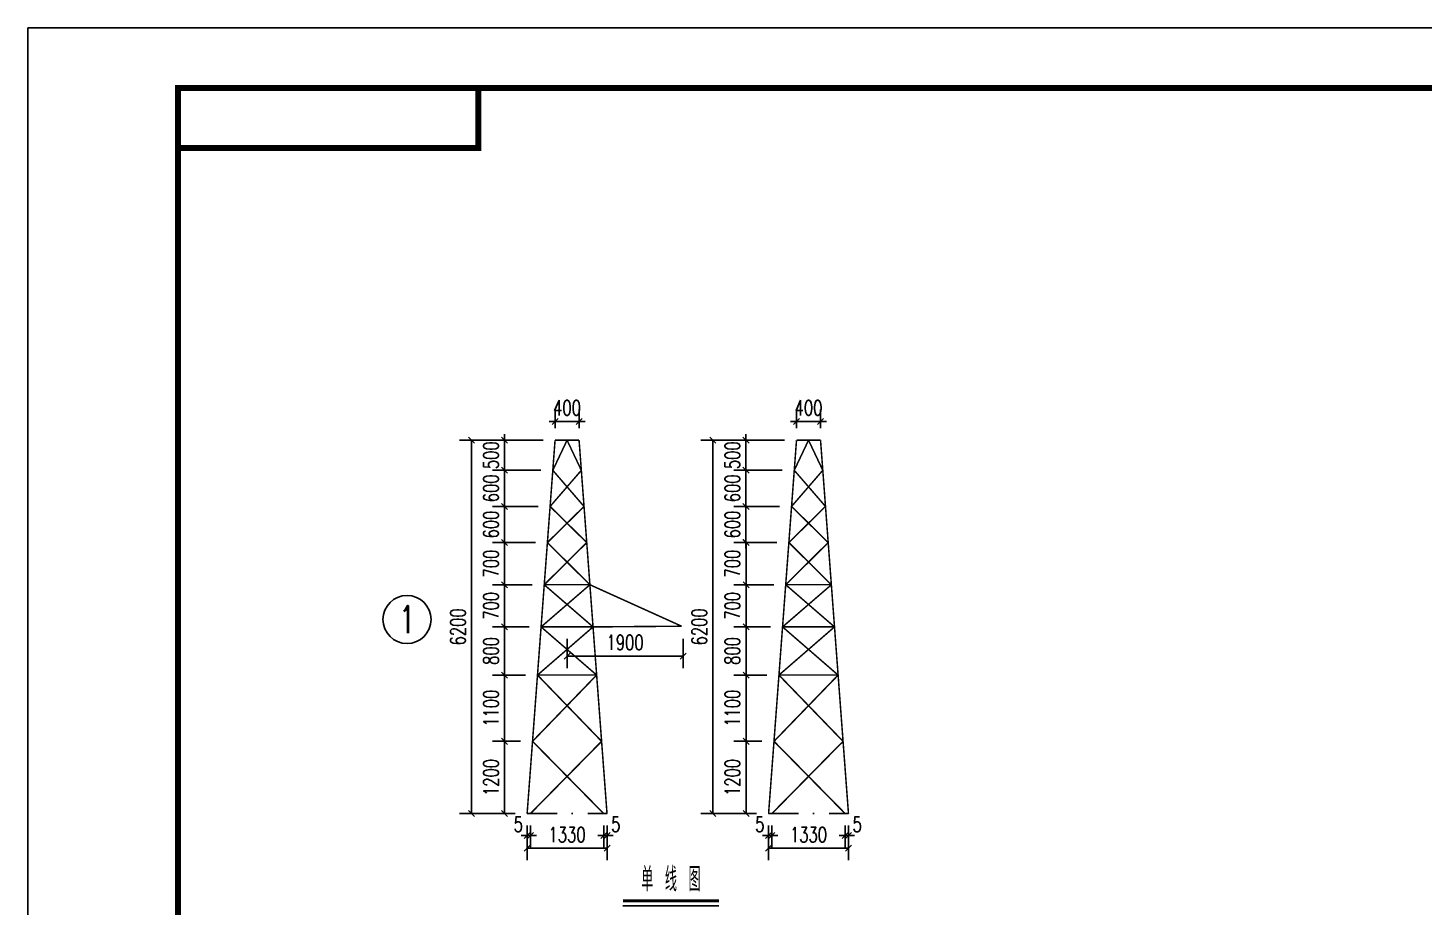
# Model space of a CAD drawing. Header units: millimetres. Extents: x 25940 to 26781, y -9515 to -8921.
# Drawn here: x 25939.7 to 26172.1, y -9067.6 to -8921.2 of the extents above; entities that cross this region are included whole.
import ezdxf
from ezdxf.enums import TextEntityAlignment as Align

# ---------------------------------------------------------------- set-up
doc = ezdxf.new("R2010")
doc.units = ezdxf.units.MM
doc.header["$LTSCALE"] = 10
doc.linetypes.add('DASHDOTX2', pattern=[2, 1, -0.5, 0, -0.5])
doc.layers.add('4', color=2, linetype='DASHDOTX2')
doc.styles.add('DXT', font='simplex.shx', dxfattribs={"width": 0.72, "bigfont": 'hztxt.shx'})
doc.styles.get("Standard").update_dxf_attribs({"font": 'SIMPLEX.shx', "width": 0.7, "bigfont": 'gbhzfs.shx'})
doc.dimstyles.new('BZ$0', dxfattribs={"dimtxt": 2.5, "dimasz": 1, "dimexe": 2, "dimexo": 2, "dimgap": 1, "dimtad": 1, "dimdec": 0, "dimlfac": 20, "dimzin": 12, "dimdsep": 46, "dimtxsty": 'DXT', "dimblk": 'OBLIQUE', "dimcen": 0.09, "dimclrd": 1, "dimclre": 1, "dimclrt": 7, "dimadec": 4, "dimazin": 3, "dimtfac": 1.4, "dimtdec": 0, "dimtix": 1, "dimtmove": 2, "dimatfit": 3, "dimldrblk": 'OBLIQUE', "dimfxl": 1, "dimtolj": 1, "dimtzin": 0, "dimarcsym": 0})

# ---------------------------------------------------------------- blocks, each defined once
blk = doc.blocks.new('_Oblique')
at = {"color": 0, "linetype": 'ByBlock', "lineweight": -2}
blk.add_line((-0.5, -0.5), (0.5, 0.5), dxfattribs=at)
blk = doc.blocks.new('*D24')
at = {"color": 1, "lineweight": -2}
for p, q in [((26027.45, -8987.88), (26027.45, -8984.74)), ((26031.45, -8987.88), (26031.45, -8984.74)), ((26027.45, -8986.74), (26026.45, -8986.74)), ((26031.45, -8986.74), (26027.45, -8986.74)), ((26031.45, -8986.74), (26032.45, -8986.74))]:
    blk.add_line(p, q, dxfattribs=at)
at = {"layer": 'Defpoints', "color": 0}
for p in [(26027.45, -8986.74), (26027.45, -8989.88), (26031.45, -8989.88)]:
    blk.add_point(p, dxfattribs=at)
at = {"color": 1, "lineweight": -2}
blk.add_blockref('_Oblique', (26027.45, -8986.74), dxfattribs=at)
at = {"color": 1, "lineweight": -2, "rotation": 180}
blk.add_blockref('_Oblique', (26031.45, -8986.74), dxfattribs=at)
at = {"color": 7, "insert": (26029.45, -8984.49), "char_height": 2.5, "attachment_point": 5, "style": 'DXT'}
blk.add_mtext('\\A1;400', dxfattribs=at)
blk = doc.blocks.new('*D25')
at = {"color": 1, "lineweight": -2}
for p, q in [((26022.8, -9054.05), (26022.8, -9059.81)), ((26036.1, -9054.05), (26036.1, -9059.81)), ((26036.1, -9057.81), (26022.8, -9057.81))]:
    blk.add_line(p, q, dxfattribs=at)
at = {"layer": 'Defpoints', "color": 0}
for p in [(26022.8, -9052.05), (26036.1, -9052.05), (26022.8, -9057.81)]:
    blk.add_point(p, dxfattribs=at)
at = {"color": 1, "lineweight": -2, "rotation": 180}
blk.add_blockref('_Oblique', (26022.8, -9057.81), dxfattribs=at)
at = {"color": 1, "lineweight": -2}
blk.add_blockref('_Oblique', (26036.1, -9057.81), dxfattribs=at)
at = {"color": 7, "insert": (26029.45, -9055.56), "char_height": 2.5, "attachment_point": 5, "style": 'DXT'}
blk.add_mtext('\\A1;1330', dxfattribs=at)
blk = doc.blocks.new('*D26')
at = {"color": 1, "lineweight": -2}
for p, q in [((26022.8, -9055.7), (26021.8, -9055.7)), ((26022.8, -9054.05), (26022.8, -9057.7)), ((26022.8, -9055.7), (26023.35, -9055.7)), ((26023.35, -9054.05), (26023.35, -9057.7)), ((26023.35, -9055.7), (26024.35, -9055.7))]:
    blk.add_line(p, q, dxfattribs=at)
at = {"layer": 'Defpoints', "color": 0}
for p in [(26022.8, -9052.05), (26023.35, -9052.05), (26023.35, -9055.7)]:
    blk.add_point(p, dxfattribs=at)
at = {"color": 1, "lineweight": -2}
blk.add_blockref('_Oblique', (26022.8, -9055.7), dxfattribs=at)
at = {"color": 1, "lineweight": -2, "rotation": 180}
blk.add_blockref('_Oblique', (26023.35, -9055.7), dxfattribs=at)
at = {"color": 7, "insert": (26021.34, -9053.83), "char_height": 2.5, "attachment_point": 5, "style": 'DXT'}
blk.add_mtext('\\A1;5', dxfattribs=at)
blk = doc.blocks.new('*D27')
at = {"color": 1, "lineweight": -2}
for p, q in [((26035.55, -9055.7), (26034.55, -9055.7)), ((26035.55, -9054.05), (26035.55, -9057.7)), ((26036.1, -9055.7), (26035.55, -9055.7)), ((26036.1, -9054.05), (26036.1, -9057.7)), ((26036.1, -9055.7), (26037.1, -9055.7))]:
    blk.add_line(p, q, dxfattribs=at)
at = {"layer": 'Defpoints', "color": 0}
for p in [(26035.55, -9052.05), (26036.1, -9052.05), (26035.55, -9055.7)]:
    blk.add_point(p, dxfattribs=at)
at = {"color": 1, "lineweight": -2}
blk.add_blockref('_Oblique', (26035.55, -9055.7), dxfattribs=at)
at = {"color": 1, "lineweight": -2, "rotation": 180}
blk.add_blockref('_Oblique', (26036.1, -9055.7), dxfattribs=at)
at = {"color": 7, "insert": (26037.56, -9053.83), "char_height": 2.5, "attachment_point": 5, "style": 'DXT'}
blk.add_mtext('\\A1;5', dxfattribs=at)
blk = doc.blocks.new('*D28')
at = {"color": 1, "lineweight": -2}
for p, q in [((26025.45, -8989.88), (26017.04, -8989.88)), ((26019.04, -8989.88), (26019.04, -8988.88)), ((26019.04, -8994.89), (26019.04, -8989.88)), ((26025.07, -8994.89), (26017.04, -8994.89)), ((26019.04, -8994.89), (26019.04, -8995.89))]:
    blk.add_line(p, q, dxfattribs=at)
at = {"layer": 'Defpoints', "color": 0}
for p in [(26019.04, -8989.88), (26027.45, -8989.88), (26027.07, -8994.89)]:
    blk.add_point(p, dxfattribs=at)
at = {"color": 1, "lineweight": -2}
for p, rotation in [((26019.04, -8989.88), 270), ((26019.04, -8994.89), 90)]:
    blk.add_blockref('_Oblique', p, dxfattribs=dict(at, rotation=rotation))
at = {"color": 7, "insert": (26016.79, -8992.38), "char_height": 2.5, "attachment_point": 5, "rotation": 90, "style": 'DXT'}
blk.add_mtext('\\A1;500', dxfattribs=at)
blk = doc.blocks.new('*D34')
at = {"color": 1, "lineweight": -2}
for p, q in [((26019.04, -9000.91), (26019.04, -8999.91)), ((26024.62, -9000.91), (26017.04, -9000.91)), ((26019.04, -9006.93), (26019.04, -9000.91)), ((26024.17, -9006.93), (26017.04, -9006.93)), ((26019.04, -9006.93), (26019.04, -9007.93))]:
    blk.add_line(p, q, dxfattribs=at)
at = {"layer": 'Defpoints', "color": 0}
for p in [(26019.04, -9000.91), (26026.62, -9000.91), (26026.17, -9006.93)]:
    blk.add_point(p, dxfattribs=at)
at = {"color": 1, "lineweight": -2}
for p, rotation in [((26019.04, -9000.91), 270), ((26019.04, -9006.93), 90)]:
    blk.add_blockref('_Oblique', p, dxfattribs=dict(at, rotation=rotation))
at = {"color": 7, "insert": (26016.79, -9003.92), "char_height": 2.5, "attachment_point": 5, "rotation": 90, "style": 'DXT'}
blk.add_mtext('\\A1;600', dxfattribs=at)
blk = doc.blocks.new('*D35')
at = {"color": 1, "lineweight": -2}
for p, q in [((26025.07, -8994.89), (26017.04, -8994.89)), ((26019.04, -8994.89), (26019.04, -8993.89)), ((26019.04, -9000.91), (26019.04, -8994.89)), ((26024.62, -9000.91), (26017.04, -9000.91)), ((26019.04, -9000.91), (26019.04, -9001.91))]:
    blk.add_line(p, q, dxfattribs=at)
at = {"layer": 'Defpoints', "color": 0}
for p in [(26019.04, -8994.89), (26027.07, -8994.89), (26026.62, -9000.91)]:
    blk.add_point(p, dxfattribs=at)
at = {"color": 1, "lineweight": -2}
for p, rotation in [((26019.04, -8994.89), 270), ((26019.04, -9000.91), 90)]:
    blk.add_blockref('_Oblique', p, dxfattribs=dict(at, rotation=rotation))
at = {"color": 7, "insert": (26016.79, -8997.9), "char_height": 2.5, "attachment_point": 5, "rotation": 90, "style": 'DXT'}
blk.add_mtext('\\A1;600', dxfattribs=at)
blk = doc.blocks.new('*D38')
at = {"color": 1, "lineweight": -2}
for p, q in [((26067.65, -8987.88), (26067.65, -8984.74)), ((26071.65, -8987.88), (26071.65, -8984.74)), ((26067.65, -8986.74), (26066.65, -8986.74)), ((26071.65, -8986.74), (26067.65, -8986.74)), ((26071.65, -8986.74), (26072.65, -8986.74))]:
    blk.add_line(p, q, dxfattribs=at)
at = {"layer": 'Defpoints', "color": 0}
for p in [(26067.65, -8986.74), (26067.65, -8989.88), (26071.65, -8989.88)]:
    blk.add_point(p, dxfattribs=at)
at = {"color": 1, "lineweight": -2}
blk.add_blockref('_Oblique', (26067.65, -8986.74), dxfattribs=at)
at = {"color": 1, "lineweight": -2, "rotation": 180}
blk.add_blockref('_Oblique', (26071.65, -8986.74), dxfattribs=at)
at = {"color": 7, "insert": (26069.65, -8984.49), "char_height": 2.5, "attachment_point": 5, "style": 'DXT'}
blk.add_mtext('\\A1;400', dxfattribs=at)
blk = doc.blocks.new('*D39')
at = {"color": 1, "lineweight": -2}
for p, q in [((26063, -9054.05), (26063, -9059.81)), ((26076.3, -9054.05), (26076.3, -9059.81)), ((26076.3, -9057.81), (26063, -9057.81))]:
    blk.add_line(p, q, dxfattribs=at)
at = {"layer": 'Defpoints', "color": 0}
for p in [(26063, -9052.05), (26076.3, -9052.05), (26063, -9057.81)]:
    blk.add_point(p, dxfattribs=at)
at = {"color": 1, "lineweight": -2, "rotation": 180}
blk.add_blockref('_Oblique', (26063, -9057.81), dxfattribs=at)
at = {"color": 1, "lineweight": -2}
blk.add_blockref('_Oblique', (26076.3, -9057.81), dxfattribs=at)
at = {"color": 7, "insert": (26069.65, -9055.56), "char_height": 2.5, "attachment_point": 5, "style": 'DXT'}
blk.add_mtext('\\A1;1330', dxfattribs=at)
blk = doc.blocks.new('*D40')
at = {"color": 1, "lineweight": -2}
for p, q in [((26063, -9055.7), (26062, -9055.7)), ((26063, -9054.05), (26063, -9057.7)), ((26063, -9055.7), (26063.55, -9055.7)), ((26063.55, -9054.05), (26063.55, -9057.7)), ((26063.55, -9055.7), (26064.55, -9055.7))]:
    blk.add_line(p, q, dxfattribs=at)
at = {"layer": 'Defpoints', "color": 0}
for p in [(26063, -9052.05), (26063.55, -9052.05), (26063.55, -9055.7)]:
    blk.add_point(p, dxfattribs=at)
at = {"color": 1, "lineweight": -2}
blk.add_blockref('_Oblique', (26063, -9055.7), dxfattribs=at)
at = {"color": 1, "lineweight": -2, "rotation": 180}
blk.add_blockref('_Oblique', (26063.55, -9055.7), dxfattribs=at)
at = {"color": 7, "insert": (26061.54, -9053.83), "char_height": 2.5, "attachment_point": 5, "style": 'DXT'}
blk.add_mtext('\\A1;5', dxfattribs=at)
blk = doc.blocks.new('*D41')
at = {"color": 1, "lineweight": -2}
for p, q in [((26075.75, -9055.7), (26074.75, -9055.7)), ((26075.75, -9054.05), (26075.75, -9057.7)), ((26076.3, -9055.7), (26075.75, -9055.7)), ((26076.3, -9054.05), (26076.3, -9057.7)), ((26076.3, -9055.7), (26077.3, -9055.7))]:
    blk.add_line(p, q, dxfattribs=at)
at = {"layer": 'Defpoints', "color": 0}
for p in [(26075.75, -9052.05), (26076.3, -9052.05), (26075.75, -9055.7)]:
    blk.add_point(p, dxfattribs=at)
at = {"color": 1, "lineweight": -2}
blk.add_blockref('_Oblique', (26075.75, -9055.7), dxfattribs=at)
at = {"color": 1, "lineweight": -2, "rotation": 180}
blk.add_blockref('_Oblique', (26076.3, -9055.7), dxfattribs=at)
at = {"color": 7, "insert": (26077.76, -9053.83), "char_height": 2.5, "attachment_point": 5, "style": 'DXT'}
blk.add_mtext('\\A1;5', dxfattribs=at)
blk = doc.blocks.new('*D42')
at = {"color": 1, "lineweight": -2}
for p, q in [((26065.65, -8989.88), (26057.24, -8989.88)), ((26059.24, -8989.88), (26059.24, -8988.88)), ((26059.24, -8994.89), (26059.24, -8989.88)), ((26065.28, -8994.89), (26057.24, -8994.89)), ((26059.24, -8994.89), (26059.24, -8995.89))]:
    blk.add_line(p, q, dxfattribs=at)
at = {"layer": 'Defpoints', "color": 0}
for p in [(26059.24, -8989.88), (26067.65, -8989.88), (26067.28, -8994.89)]:
    blk.add_point(p, dxfattribs=at)
at = {"color": 1, "lineweight": -2}
for p, rotation in [((26059.24, -8989.88), 270), ((26059.24, -8994.89), 90)]:
    blk.add_blockref('_Oblique', p, dxfattribs=dict(at, rotation=rotation))
at = {"color": 7, "insert": (26056.99, -8992.38), "char_height": 2.5, "attachment_point": 5, "rotation": 90, "style": 'DXT'}
blk.add_mtext('\\A1;500', dxfattribs=at)
blk = doc.blocks.new('*D48')
at = {"color": 1, "lineweight": -2}
for p, q in [((26059.24, -9000.91), (26059.24, -8999.91)), ((26064.83, -9000.91), (26057.24, -9000.91)), ((26059.24, -9006.93), (26059.24, -9000.91)), ((26064.38, -9006.93), (26057.24, -9006.93)), ((26059.24, -9006.93), (26059.24, -9007.93))]:
    blk.add_line(p, q, dxfattribs=at)
at = {"layer": 'Defpoints', "color": 0}
for p in [(26059.24, -9000.91), (26066.83, -9000.91), (26066.38, -9006.93)]:
    blk.add_point(p, dxfattribs=at)
at = {"color": 1, "lineweight": -2}
for p, rotation in [((26059.24, -9000.91), 270), ((26059.24, -9006.93), 90)]:
    blk.add_blockref('_Oblique', p, dxfattribs=dict(at, rotation=rotation))
at = {"color": 7, "insert": (26056.99, -9003.92), "char_height": 2.5, "attachment_point": 5, "rotation": 90, "style": 'DXT'}
blk.add_mtext('\\A1;600', dxfattribs=at)
blk = doc.blocks.new('*D49')
at = {"color": 1, "lineweight": -2}
for p, q in [((26065.28, -8994.89), (26057.24, -8994.89)), ((26059.24, -8994.89), (26059.24, -8993.89)), ((26059.24, -9000.91), (26059.24, -8994.89)), ((26064.83, -9000.91), (26057.24, -9000.91)), ((26059.24, -9000.91), (26059.24, -9001.91))]:
    blk.add_line(p, q, dxfattribs=at)
at = {"layer": 'Defpoints', "color": 0}
for p in [(26059.24, -8994.89), (26067.28, -8994.89), (26066.83, -9000.91)]:
    blk.add_point(p, dxfattribs=at)
at = {"color": 1, "lineweight": -2}
for p, rotation in [((26059.24, -8994.89), 270), ((26059.24, -9000.91), 90)]:
    blk.add_blockref('_Oblique', p, dxfattribs=dict(at, rotation=rotation))
at = {"color": 7, "insert": (26056.99, -8997.9), "char_height": 2.5, "attachment_point": 5, "rotation": 90, "style": 'DXT'}
blk.add_mtext('\\A1;600', dxfattribs=at)
blk = doc.blocks.new('GWTKA1')
for p, q in [((21789.71, -9765.88), (21789.71, -9171.88)), ((21789.71, -9171.88), (22630.71, -9171.88))]:
    blk.add_line(p, q)
at = {"const_width": 1}
for points in [[(21814.71, -9191.88), (21864.71, -9191.88), (21864.71, -9181.88)], [(21814.71, -9755.88), (21814.71, -9181.88), (22620.71, -9181.88), (22620.71, -9755.88), (21814.71, -9755.88)]]:
    blk.add_lwpolyline(points, dxfattribs=at)

msp = doc.modelspace()

# ---------------------------------------------------------------- linework, layer by layer
msp.add_line((26038.73671572, -9067.3903184), (26054.73671572, -9067.3903184))
for points, const_width in [([(26022.79945972, -9052.05168176), (26027.44945972, -8989.87755176)], 0.25), ([(26027.07445972, -8994.89159176), (26029.44945972, -8989.87755176)], 0.25), ([(26031.44945972, -8989.87755176), (26027.44945972, -8989.87755176)], 0.25), ([(26031.82445972, -8994.89159176), (26029.44945972, -8989.87755176)], 0.25), ([(26036.09945972, -9052.05168176), (26031.44945972, -8989.87755176)], 0.25), ([(26063.00028391, -9052.05168176), (26067.65028391, -8989.87755176)], 0.25), ([(26067.27528391, -8994.89159176), (26069.65028391, -8989.87755176)], 0.25), ([(26071.65028391, -8989.87755176), (26067.65028391, -8989.87755176)], 0.25), ([(26072.02528391, -8994.89159176), (26069.65028391, -8989.87755176)], 0.25), ([(26076.30028391, -9052.05168176), (26071.65028391, -8989.87755176)], 0.25), ([(26026.62445972, -9000.90844176), (26031.82445972, -8994.89159176)], 0.25), ([(26032.27445972, -9000.90844176), (26027.07445972, -8994.89159176)], 0.25), ([(26066.82528391, -9000.90844176), (26072.02528391, -8994.89159176)], 0.25), ([(26072.47528391, -9000.90844176), (26067.27528391, -8994.89159176)], 0.25), ([(26026.17445972, -9006.92530176), (26032.27445972, -9000.90844176)], 0.25), ([(26032.72445972, -9006.92530176), (26026.62445972, -9000.90844176)], 0.25), ([(26066.37528391, -9006.92530176), (26072.47528391, -9000.90844176)], 0.25), ([(26072.92528391, -9006.92530176), (26066.82528391, -9000.90844176)], 0.25), ([(26025.64945972, -9013.94496176), (26032.72445972, -9006.92530176)], 0.25), ([(26033.24945972, -9013.94496176), (26026.17445972, -9006.92530176)], 0.25), ([(26065.85028391, -9013.94496176), (26072.92528391, -9006.92530176)], 0.25), ([(26073.45028391, -9013.94496176), (26066.37528391, -9006.92530176)], 0.25), ([(26025.12445972, -9020.96462176), (26033.24945972, -9013.94496176)], 0.25), ([(26025.64945972, -9013.94496176), (26033.24945972, -9013.94496176)], 0.25), ([(26033.77445972, -9020.96462176), (26025.64945972, -9013.94496176)], 0.25), ([(26033.24946006, -9013.94496147), (26048.51996006, -9020.85126147)], 0.25), ([(26065.32528391, -9020.96462176), (26073.45028391, -9013.94496176)], 0.25), ([(26065.85028391, -9013.94496176), (26073.45028391, -9013.94496176)], 0.25), ([(26073.97528391, -9020.96462176), (26065.85028391, -9013.94496176)], 0.25), ([(26024.52445972, -9028.98708176), (26033.77445972, -9020.96462176)], 0.25), ([(26025.12445972, -9020.96462176), (26033.77445972, -9020.96462176)], 0.25), ([(26034.37445972, -9028.98708176), (26025.12445972, -9020.96462176)], 0.25), ([(26033.77446006, -9020.96466147), (26048.51996006, -9020.85126147)], 0.25), ([(26064.72528391, -9028.98708176), (26073.97528391, -9020.96462176)], 0.25), ([(26065.32528391, -9020.96462176), (26073.97528391, -9020.96462176)], 0.25), ([(26074.57528391, -9028.98708176), (26065.32528391, -9020.96462176)], 0.25), ([(26023.69945972, -9040.01798176), (26034.37445972, -9028.98708176)], 0.25), ([(26024.52445972, -9028.98708176), (26034.37445972, -9028.98708176)], 0.25), ([(26035.19945972, -9040.01798176), (26024.52445972, -9028.98708176)], 0.25), ([(26063.90028391, -9040.01798176), (26074.57528391, -9028.98708176)], 0.25), ([(26064.72528391, -9028.98708176), (26074.57528391, -9028.98708176)], 0.25), ([(26075.40028391, -9040.01798176), (26064.72528391, -9028.98708176)], 0.25), ([(26023.34945972, -9052.05168176), (26035.19945972, -9040.01798176)], 0.25), ([(26035.54945972, -9052.05168176), (26023.69945972, -9040.01798176)], 0.25), ([(26063.55028391, -9052.05168176), (26075.40028391, -9040.01798176)], 0.25), ([(26075.75028391, -9052.05168176), (26063.90028391, -9040.01798176)], 0.25), ([(26054.73671572, -9066.5903184), (26038.73671572, -9066.5903184)], 0.5)]:
    msp.add_lwpolyline(points, dxfattribs=dict(const_width=const_width))
msp.add_circle((26002.80275646, -9019.7304517), 4)
at = {"layer": '4', "ltscale": 0.5}
for p, q in [((26022.79945972, -9052.05168176), (26036.09945972, -9052.05168176)), ((26063.00028391, -9052.05168176), (26076.30028391, -9052.05168176))]:
    msp.add_line(p, q, dxfattribs=at)

# ---------------------------------------------------------------- block references
msp.add_blockref('GWTKA1', (4149.97349128, 250.64290486))

# ---------------------------------------------------------------- texts
at = {"width": 0.7}
for s, height, p in [('1', 4.5, (26002.80275646, -9019.7304517)), ('\\M+5B5A5 \\M+5CFDF \\M+5CDBC', 4, (26046.73671572, -9062.7903184))]:
    msp.add_text(s, height=height, dxfattribs=at).set_placement(p, align=Align.MIDDLE)

# ---------------------------------------------------------------- dimensions: what is measured, and where the dimension line sits
at = {"color": 3}
for p1, p2, distance, text, picture, middle in [((26031.44945972, -8989.87755176), (26027.44945972, -8989.87755176), -3.13458657, '400', '*D24', (26029.44945972, -8984.49296519)), ((26071.65028391, -8989.87755176), (26067.65028391, -8989.87755176), -3.13458657, '400', '*D38', (26069.65028391, -8984.49296519)), ((26036.09945972, -9052.05168176), (26022.79945972, -9052.05168176), 5.76091367, '1330', '*D25', (26029.44945972, -9055.56259543)), ((26076.30028391, -9052.05168176), (26063.00028391, -9052.05168176), 5.76091367, '1330', '*D39', (26069.65028391, -9055.56259543))]:
    dim = msp.add_aligned_dim(p1=p1, p2=p2, distance=distance, text=text, dimstyle='BZ$0', dxfattribs=at)
    dim.commit()
    dim.dimension.update_dxf_attribs({"geometry": picture, "text_midpoint": middle})
for base, p1, p2, text in [((26013.52076382, -8989.87755176), (26022.79945972, -9052.05168176), (26027.44945972, -8989.87755176), '6200'), ((26053.72158801, -8989.87755176), (26063.00028391, -9052.05168176), (26067.65028391, -8989.87755176), '6200'), ((26019.04014051, -9006.92530214), (26025.64945972, -9013.94496176), (26026.17445934, -9006.92530214), '700'), ((26059.2409647, -9006.92530214), (26065.85028391, -9013.94496176), (26066.37528353, -9006.92530214), '700'), ((26019.04014051, -9013.94496176), (26025.12445972, -9020.96461676), (26025.64945972, -9013.94496176), '700'), ((26059.2409647, -9013.94496176), (26065.32528391, -9020.96461676), (26065.85028391, -9013.94496176), '700'), ((26019.04014051, -9020.96462176), (26024.52445999, -9028.98708153), (26025.12445972, -9020.96462176), '800'), ((26059.2409647, -9020.96462176), (26064.72528418, -9028.98708153), (26065.32528391, -9020.96462176), '800'), ((26019.04014051, -9028.98708201), (26023.69945954, -9040.01798158), (26024.52445995, -9028.98708201), '1100'), ((26059.2409647, -9028.98708201), (26063.90028373, -9040.01798158), (26064.72528414, -9028.98708201), '1100'), ((26019.04014051, -9040.01798158), (26022.79945972, -9052.05168176), (26023.69945954, -9040.01798158), '1200'), ((26059.2409647, -9040.01798158), (26063.00028391, -9052.05168176), (26063.90028373, -9040.01798158), '1200')]:
    msp.add_linear_dim(base=base, p1=p1, p2=p2, angle=90, text=text, dimstyle='BZ$0', dxfattribs=at).render()
for base, p1, p2, text, picture, middle in [((26019.04014051, -8989.87755176), (26027.07445996, -8994.89159125), (26027.44945972, -8989.87755176), '500', '*D28', (26016.79014051, -8992.38457151)), ((26059.2409647, -8989.87755176), (26067.27528415, -8994.89159125), (26067.65028391, -8989.87755176), '500', '*D42', (26056.9909647, -8992.38457151)), ((26019.04014051, -8994.89159198), (26026.62446005, -9000.90844138), (26027.0744599, -8994.89159198), '600', '*D35', (26016.79014051, -8997.90001668)), ((26059.2409647, -8994.89159198), (26066.82528424, -9000.90844138), (26067.27528409, -8994.89159198), '600', '*D49', (26056.9909647, -8997.90001668)), ((26019.04014051, -9000.90844204), (26026.17445313, -9006.92529523), (26026.62446, -9000.90844204), '600', '*D34', (26016.79014051, -9003.91686864)), ((26059.2409647, -9000.90844204), (26066.37527732, -9006.92529523), (26066.82528419, -9000.90844204), '600', '*D48', (26056.9909647, -9003.91686864))]:
    dim = msp.add_linear_dim(base=base, p1=p1, p2=p2, angle=90, text=text, dimstyle='BZ$0', dxfattribs=at)
    dim.commit()
    dim.dimension.update_dxf_attribs({"geometry": picture, "text_midpoint": middle})
msp.add_linear_dim(base=(26048.77061067, -9025.8105589), p1=(26029.44945972, -9020.96462176), p2=(26048.77061067, -9020.96462176), text='1900', dimstyle='BZ$0', dxfattribs=at).render()
for base, p1, p2, angle, picture, middle in [((26023.34945972, -9055.70148517), (26022.79945972, -9052.05168176), (26023.34945972, -9052.05168176), 0, '*D26', (26021.33592007, -9053.82622898)), ((26035.54945972, -9055.70148517), (26036.09945972, -9052.05168176), (26035.54945972, -9052.05168176), 180, '*D27', (26037.56299937, -9053.82622898)), ((26063.55028391, -9055.70148517), (26063.00028391, -9052.05168176), (26063.55028391, -9052.05168176), 0, '*D40', (26061.53674426, -9053.82622898)), ((26075.75028391, -9055.70148517), (26076.30028391, -9052.05168176), (26075.75028391, -9052.05168176), 180, '*D41', (26077.76382356, -9053.82622898))]:
    dim = msp.add_linear_dim(base=base, p1=p1, p2=p2, angle=angle, text='5', dimstyle='BZ$0', dxfattribs=at)
    dim.commit()
    dim.dimension.update_dxf_attribs({"geometry": picture, "text_midpoint": middle, "dimtype": 129})

doc.saveas('drawing.dxf')
